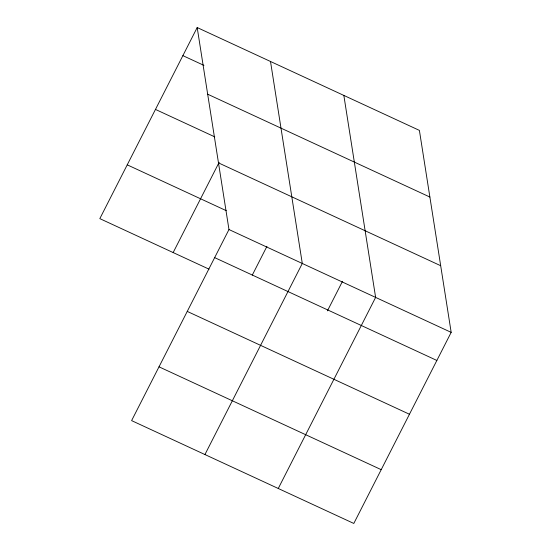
<?xml version="1.0" encoding="UTF-8"?>
<svg xmlns="http://www.w3.org/2000/svg" width="551" height="551" viewBox="0 0 551 551"><rect width="100%" height="100%" fill="white"/><g stroke="black" fill="none" stroke-linecap="round" stroke-linejoin="round"><path stroke-width="0.83" d="M197.189 27.55L228.968 229.533L131.606 420.613L353.811 523.45L451.173 332.37L419.394 130.387L197.189 27.55L99.827 218.63L209.043 269.17M173.159 252.565L219.126 162.338M252.275 275.135L266.939 246.352M204.938 454.547L302.292 263.474L270.513 61.485M327.432 310.86L342.488 281.313M278.262 488.489L375.624 297.409L343.845 95.419M182.877 55.637L203.939 65.383M207.679 94.207L429.876 197.044M155.472 109.422L214.759 136.862M218.485 162.882L440.683 265.713M127.24 164.839L226.303 210.689M228.968 229.533L451.173 332.37M214.656 257.62L436.86 360.457M187.25 311.411L409.455 414.249M159.019 366.828L381.216 469.666"/></g></svg>
